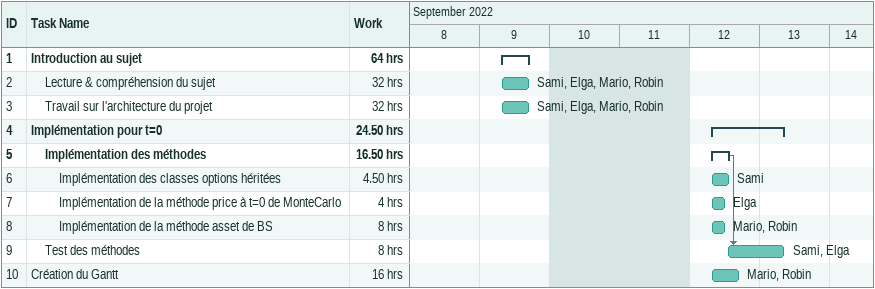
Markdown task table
| ID | Level | Task | Start | Finish | Predecessors | Resources | Work (h) |
|---|---|---|---|---|---|---|---|
| 1 | 1 | **Introduction au sujet** | 2022-09-09 | 2022-09-09 |  |  | 64 |
| 2 | 2 | Lecture & compréhension du sujet | 2022-09-09 | 2022-09-09 |  | Sami, Elga, Mario, Robin | 32 |
| 3 | 2 | Travail sur l'architecture du projet | 2022-09-09 | 2022-09-09 |  | Sami, Elga, Mario, Robin | 32 |
| 4 | 1 | **Implémentation pour t=0** | 2022-09-12 | 2022-09-13 |  |  | 24.50 |
| 5 | 2 | **Implémentation des méthodes** | 2022-09-12 | 2022-09-12 |  |  | 16.50 |
| 6 | 3 | Implémentation des classes options héritées | 2022-09-12 | 2022-09-12 |  | Sami | 4.50 |
| 7 | 3 | Implémentation de la méthode price à t=0 de MonteCarlo | 2022-09-12 | 2022-09-12 |  | Elga | 4 |
| 8 | 3 | Implémentation de la méthode asset de BS | 2022-09-12 | 2022-09-12 |  | Mario, Robin | 8 |
| 9 | 2 | Test des méthodes | 2022-09-12 | 2022-09-13 | 5 | Sami, Elga | 8 |
| 10 | 1 | Création du Gantt | 2022-09-12 | 2022-09-12 |  | Mario, Robin | 16 |
